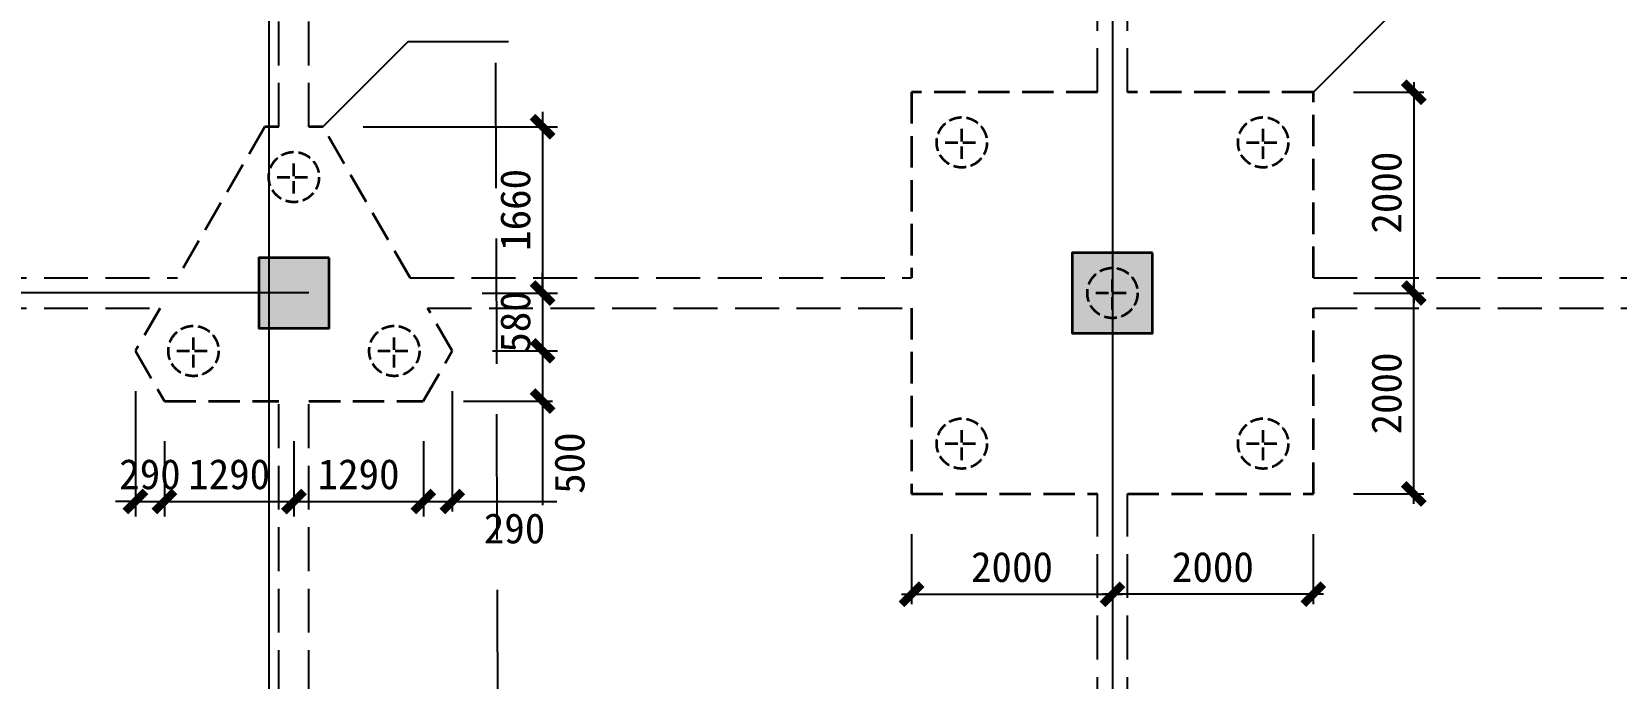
# Model space of a CAD drawing. Header units: millimetres. Extents: x -8252 to 341964, y -299084 to 206355.
# Drawn here: x 156173 to 171950, y 28029 to 34469 of the extents above; entities that cross this region are included whole.
import ezdxf

# ---------------------------------------------------------------- set-up
doc = ezdxf.new("R2010")
doc.units = ezdxf.units.MM
doc.header["$LTSCALE"] = 500
doc.header["$PDMODE"] = 2
doc.header["$PDSIZE"] = 200
doc.linetypes.add('DASH', pattern=[0.35, 0.25, -0.1])
doc.linetypes.add('DASHDOT', pattern=[25.4, 12.7, -6.35, 0, -6.35])
for name, color, linetype in [('dim____', 70, 'Continuous'), ('DOTE', 20, 'DASHDOT'), ('txt', 7, 'Continuous')]:
    doc.layers.add(name, color=color, linetype=linetype)
for name, color, linetype, lineweight in [('kz', 50, 'Continuous', 25), ('s117', 4, 'Continuous', 25), ('s121', 2, 'Continuous', 35), ('zkz', 200, 'Continuous', 35)]:
    doc.layers.add(name, color=color, linetype=linetype, lineweight=lineweight)
doc.styles.add('宋体', font='')
doc.styles.get('宋体').set_extended_font_data('宋体')
doc.dimstyles.new('ISO-25', dxfattribs={"dimtxt": 2.5, "dimasz": 2.5, "dimexe": 1.25, "dimexo": 0.625, "dimtad": 1, "dimtxsty": 'Standard', "dimcen": 2.5, "dimadec": 0, "dimazin": 0, "dimtfac": 1, "dimtmove": 0, "dimatfit": 3, "dimfxl": 1, "dimarcsym": 0})

# ---------------------------------------------------------------- blocks, each defined once
blk = doc.blocks.new('_ArchTick')
at = {"color": 0, "linetype": 'ByBlock', "const_width": 0.4}
blk.add_lwpolyline([(-0.5, -0.5), (0.5, 0.5)], dxfattribs=at)
blk = doc.blocks.new('*D188')
at = {"layer": 'Defpoints', "color": 0, "transparency": 16777216}
for p in [(168933, 31866), (169933, 31866), (168933, 29866)]:
    blk.add_point(p, dxfattribs=at)
at = {"layer": 'dim____', "color": 0, "lineweight": -2, "transparency": 16777216}
for p, q in [((169933, 29766), (169933, 31966)), ((169333, 31866), (170033, 31866)), ((169333, 29866), (170033, 29866))]:
    blk.add_line(p, q, dxfattribs=at)
at = {"layer": 'dim____', "color": 0, "lineweight": -2, "transparency": 16777216, "xscale": 200, "yscale": 200, "zscale": 200}
for p, rotation in [((169933, 31866), 90), ((169933, 29866), 270)]:
    blk.add_blockref('_ArchTick', p, dxfattribs=dict(at, rotation=rotation))
at = {"layer": 'dim____', "color": 7, "transparency": 16777216, "insert": (169663, 30866), "char_height": 300, "attachment_point": 5, "rotation": 90, "style": '宋体'}
blk.add_mtext('2000', dxfattribs=at)
blk = doc.blocks.new('*D189')
at = {"layer": 'Defpoints', "color": 0, "transparency": 16777216}
for p in [(168933, 33866), (168933, 31866), (169933, 31866)]:
    blk.add_point(p, dxfattribs=at)
at = {"layer": 'dim____', "color": 0, "lineweight": -2, "transparency": 16777216}
for p, q in [((169933, 33966), (169933, 31766)), ((169333, 33866), (170033, 33866)), ((169333, 31866), (170033, 31866))]:
    blk.add_line(p, q, dxfattribs=at)
at = {"layer": 'dim____', "color": 0, "lineweight": -2, "transparency": 16777216, "xscale": 200, "yscale": 200, "zscale": 200}
for p, rotation in [((169933, 33866), 90), ((169933, 31866), 270)]:
    blk.add_blockref('_ArchTick', p, dxfattribs=dict(at, rotation=rotation))
at = {"layer": 'dim____', "color": 7, "transparency": 16777216, "insert": (169663, 32866), "char_height": 300, "attachment_point": 5, "rotation": 90, "style": '宋体'}
blk.add_mtext('2000', dxfattribs=at)
blk = doc.blocks.new('*D190')
at = {"layer": 'Defpoints', "color": 0, "transparency": 16777216}
for p in [(164933, 29866), (166933, 29866), (166933, 28866)]:
    blk.add_point(p, dxfattribs=at)
at = {"layer": 'dim____', "color": 0, "lineweight": -2, "transparency": 16777216}
for p, q in [((164933, 29466), (164933, 28766)), ((166933, 29466), (166933, 28766)), ((164833, 28866), (167033, 28866))]:
    blk.add_line(p, q, dxfattribs=at)
at = {"layer": 'dim____', "color": 0, "lineweight": -2, "transparency": 16777216, "xscale": 200, "yscale": 200, "zscale": 200, "rotation": 180}
blk.add_blockref('_ArchTick', (164933, 28866), dxfattribs=at)
at = {"layer": 'dim____', "color": 0, "lineweight": -2, "transparency": 16777216, "xscale": 200, "yscale": 200, "zscale": 200}
blk.add_blockref('_ArchTick', (166933, 28866), dxfattribs=at)
at = {"layer": 'dim____', "color": 7, "transparency": 16777216, "insert": (165933, 29136), "char_height": 300, "attachment_point": 5, "style": '宋体'}
blk.add_mtext('2000', dxfattribs=at)
blk = doc.blocks.new('*D191')
at = {"layer": 'Defpoints', "color": 0, "transparency": 16777216}
for p in [(166933, 29866), (168933, 29866), (166933, 28866)]:
    blk.add_point(p, dxfattribs=at)
at = {"layer": 'dim____', "color": 0, "lineweight": -2, "transparency": 16777216}
for p, q in [((166933, 29466), (166933, 28766)), ((168933, 29466), (168933, 28766)), ((169033, 28866), (166833, 28866))]:
    blk.add_line(p, q, dxfattribs=at)
at = {"layer": 'dim____', "color": 0, "lineweight": -2, "transparency": 16777216, "xscale": 200, "yscale": 200, "zscale": 200, "rotation": 180}
blk.add_blockref('_ArchTick', (166933, 28866), dxfattribs=at)
at = {"layer": 'dim____', "color": 0, "lineweight": -2, "transparency": 16777216, "xscale": 200, "yscale": 200, "zscale": 200}
blk.add_blockref('_ArchTick', (168933, 28866), dxfattribs=at)
at = {"layer": 'dim____', "color": 7, "transparency": 16777216, "insert": (167933, 29136), "char_height": 300, "attachment_point": 5, "style": '宋体'}
blk.add_mtext('2000', dxfattribs=at)
blk = doc.blocks.new('*D490')
at = {"layer": 'Defpoints', "color": 0, "transparency": 16777216}
for p in [(157206, 31290), (157494, 30790), (157494, 29790)]:
    blk.add_point(p, dxfattribs=at)
at = {"layer": 'dim____', "color": 0, "lineweight": -2, "transparency": 16777216}
for p, q in [((157206, 30890), (157206, 29640)), ((157494, 30390), (157494, 29640)), ((157206, 29790), (157006, 29790)), ((157206, 29790), (157494, 29790)), ((157494, 29790), (157694, 29790))]:
    blk.add_line(p, q, dxfattribs=at)
at = {"layer": 'dim____', "color": 0, "lineweight": -2, "transparency": 16777216, "xscale": 200, "yscale": 200, "zscale": 200}
blk.add_blockref('_ArchTick', (157206, 29790), dxfattribs=at)
at = {"layer": 'dim____', "color": 0, "lineweight": -2, "transparency": 16777216, "xscale": 200, "yscale": 200, "zscale": 200, "rotation": 180}
blk.add_blockref('_ArchTick', (157494, 29790), dxfattribs=at)
at = {"layer": 'dim____', "color": 7, "transparency": 16777216, "insert": (157350, 30060), "char_height": 300, "attachment_point": 5, "style": '宋体'}
blk.add_mtext('290', dxfattribs=at)
blk = doc.blocks.new('*D491')
at = {"layer": 'Defpoints', "color": 0, "transparency": 16777216}
for p in [(157494, 30790), (158783, 30790), (158783, 29790)]:
    blk.add_point(p, dxfattribs=at)
at = {"layer": 'dim____', "color": 0, "lineweight": -2, "transparency": 16777216}
for p, q in [((157494, 30390), (157494, 29640)), ((158783, 30390), (158783, 29640)), ((157344, 29790), (158933, 29790))]:
    blk.add_line(p, q, dxfattribs=at)
at = {"layer": 'dim____', "color": 0, "lineweight": -2, "transparency": 16777216, "xscale": 200, "yscale": 200, "zscale": 200, "rotation": 180}
blk.add_blockref('_ArchTick', (157494, 29790), dxfattribs=at)
at = {"layer": 'dim____', "color": 0, "lineweight": -2, "transparency": 16777216, "xscale": 200, "yscale": 200, "zscale": 200}
blk.add_blockref('_ArchTick', (158783, 29790), dxfattribs=at)
at = {"layer": 'dim____', "color": 7, "transparency": 16777216, "insert": (158139, 30060), "char_height": 300, "attachment_point": 5, "style": '宋体'}
blk.add_mtext('1290', dxfattribs=at)
blk = doc.blocks.new('*D492')
at = {"layer": 'Defpoints', "color": 0, "transparency": 16777216}
for p in [(158783, 30790), (160072, 30790), (160072, 29790)]:
    blk.add_point(p, dxfattribs=at)
at = {"layer": 'dim____', "color": 0, "lineweight": -2, "transparency": 16777216}
for p, q in [((158783, 30390), (158783, 29640)), ((160072, 30390), (160072, 29640)), ((158633, 29790), (160222, 29790))]:
    blk.add_line(p, q, dxfattribs=at)
at = {"layer": 'dim____', "color": 0, "lineweight": -2, "transparency": 16777216, "xscale": 200, "yscale": 200, "zscale": 200, "rotation": 180}
blk.add_blockref('_ArchTick', (158783, 29790), dxfattribs=at)
at = {"layer": 'dim____', "color": 0, "lineweight": -2, "transparency": 16777216, "xscale": 200, "yscale": 200, "zscale": 200}
blk.add_blockref('_ArchTick', (160072, 29790), dxfattribs=at)
at = {"layer": 'dim____', "color": 7, "transparency": 16777216, "insert": (159427, 30060), "char_height": 300, "attachment_point": 5, "style": '宋体'}
blk.add_mtext('1290', dxfattribs=at)
blk = doc.blocks.new('*D493')
at = {"layer": 'Defpoints', "color": 0, "transparency": 16777216}
for p in [(160360, 31290), (160072, 30790), (160360, 29790)]:
    blk.add_point(p, dxfattribs=at)
at = {"layer": 'dim____', "color": 0, "lineweight": -2, "transparency": 16777216}
for p, q in [((160360, 30890), (160360, 29690)), ((160072, 30390), (160072, 29690)), ((159972, 29790), (160360, 29790)), ((160360, 29790), (161400, 29790))]:
    blk.add_line(p, q, dxfattribs=at)
at = {"layer": 'dim____', "color": 0, "lineweight": -2, "transparency": 16777216, "xscale": 200, "yscale": 200, "zscale": 200, "rotation": 180}
blk.add_blockref('_ArchTick', (160072, 29790), dxfattribs=at)
at = {"layer": 'dim____', "color": 0, "lineweight": -2, "transparency": 16777216, "xscale": 200, "yscale": 200, "zscale": 200}
blk.add_blockref('_ArchTick', (160360, 29790), dxfattribs=at)
at = {"layer": 'dim____', "color": 7, "transparency": 16777216, "insert": (160980, 29520), "char_height": 300, "attachment_point": 5, "style": '宋体'}
blk.add_mtext('290', dxfattribs=at)
blk = doc.blocks.new('*D494')
at = {"layer": 'Defpoints', "color": 0, "transparency": 16777216}
for p in [(159072, 33522), (160259, 31866), (161259, 31866)]:
    blk.add_point(p, dxfattribs=at)
at = {"layer": 'dim____', "color": 0, "lineweight": -2, "transparency": 16777216}
for p, q in [((161259, 33672), (161259, 31716)), ((159472, 33522), (161409, 33522)), ((160659, 31866), (161409, 31866))]:
    blk.add_line(p, q, dxfattribs=at)
at = {"layer": 'dim____', "color": 0, "lineweight": -2, "transparency": 16777216, "xscale": 200, "yscale": 200, "zscale": 200}
for p, rotation in [((161259, 33522), 90), ((161259, 31866), 270)]:
    blk.add_blockref('_ArchTick', p, dxfattribs=dict(at, rotation=rotation))
at = {"layer": 'dim____', "color": 7, "transparency": 16777216, "insert": (160989, 32694), "char_height": 300, "attachment_point": 5, "rotation": 90, "style": '宋体'}
blk.add_mtext('1660', dxfattribs=at)
blk = doc.blocks.new('*D495')
at = {"layer": 'Defpoints', "color": 0, "transparency": 16777216}
for p in [(160259, 31866), (160360, 31290), (161259, 31290)]:
    blk.add_point(p, dxfattribs=at)
at = {"layer": 'dim____', "color": 0, "lineweight": -2, "transparency": 16777216}
for p, q in [((161259, 31866), (161259, 32066)), ((160659, 31866), (161409, 31866)), ((161259, 31866), (161259, 31290)), ((160760, 31290), (161409, 31290)), ((161259, 31290), (161259, 31090))]:
    blk.add_line(p, q, dxfattribs=at)
at = {"layer": 'dim____', "color": 0, "lineweight": -2, "transparency": 16777216, "xscale": 200, "yscale": 200, "zscale": 200}
for p, rotation in [((161259, 31866), 270), ((161259, 31290), 90)]:
    blk.add_blockref('_ArchTick', p, dxfattribs=dict(at, rotation=rotation))
at = {"layer": 'dim____', "color": 7, "transparency": 16777216, "insert": (160989, 31578), "char_height": 300, "attachment_point": 5, "rotation": 90, "style": '宋体'}
blk.add_mtext('580', dxfattribs=at)
blk = doc.blocks.new('*D496')
at = {"layer": 'Defpoints', "color": 0, "transparency": 16777216}
for p in [(160360, 31290), (160072, 30790), (161259, 30790)]:
    blk.add_point(p, dxfattribs=at)
at = {"layer": 'dim____', "color": 0, "lineweight": -2, "transparency": 16777216}
for p, q in [((160760, 31290), (161359, 31290)), ((161259, 31390), (161259, 30790)), ((160472, 30790), (161359, 30790)), ((161259, 30790), (161259, 29753))]:
    blk.add_line(p, q, dxfattribs=at)
at = {"layer": 'dim____', "color": 0, "lineweight": -2, "transparency": 16777216, "xscale": 200, "yscale": 200, "zscale": 200}
for p, rotation in [((161259, 31290), 90), ((161259, 30790), 270)]:
    blk.add_blockref('_ArchTick', p, dxfattribs=dict(at, rotation=rotation))
at = {"layer": 'dim____', "color": 7, "transparency": 16777216, "insert": (161529, 30172), "char_height": 300, "attachment_point": 5, "rotation": 90, "style": '宋体'}
blk.add_mtext('500', dxfattribs=at)

msp = doc.modelspace()

# ---------------------------------------------------------------- hatches: boundary and pattern name
at = {"layer": 'kz'}
h = msp.add_hatch(color=52, dxfattribs=at)
h.dxf.hatch_style = 1
h.paths.add_polyline_path([(159133.088, 32216.423), (158433.088, 32216.423), (158433.088, 31516.423), (159133.088, 31516.423)])
h = msp.add_hatch(color=52, dxfattribs=at)
h.dxf.hatch_style = 1
h.paths.add_polyline_path([(167333.088, 32266.423), (166533.088, 32266.423), (166533.088, 31466.423), (167333.088, 31466.423)])

# ---------------------------------------------------------------- linework, layer by layer
at = {"linetype": 'DASH', "ltscale": 10}
msp.add_lwpolyline([(146051.838, 56966.741), (160728.002, 56910.253), (160838.175, 17222.594), (146162.011, 17279.082)], close=True, dxfattribs=at)
at = {"layer": 'DOTE', "ltscale": 5}
for p, q in [((158533.088, 59216.423), (158533.088, -2133.577)), ((166933.274, 59216.423), (166933.274, -2132.854)), ((222433.088, 31866.423), (143483.088, 31866.423))]:
    msp.add_line(p, q, dxfattribs=at)
at = {"layer": 'kz', "lineweight": 35}
for points in [[(159133.088, 32216.423), (158433.088, 32216.423), (158433.088, 31516.423), (159133.088, 31516.423)], [(167333.088, 32266.423), (166533.088, 32266.423), (166533.088, 31466.423), (167333.088, 31466.423)]]:
    msp.add_lwpolyline(points, close=True, dxfattribs=at)
at = {"layer": 's117', "linetype": 'DASH', "ltscale": 3.5}
for p, q in [((158633.088, 33521.124), (158633.088, 36716.423)), ((158933.088, 33521.124), (158933.088, 36716.423)), ((166783.088, 33866.423), (166783.088, 35716.423)), ((167083.088, 33866.423), (167083.088, 35716.423)), ((153233.088, 32016.423), (157625.675, 32016.423)), ((159940.503, 32016.423), (164933.088, 32016.423)), ((168933.088, 32016.423), (173833.088, 32016.423)), ((153233.088, 31716.423), (157452.47, 31716.423)), ((160113.708, 31716.423), (164933.088, 31716.423)), ((168933.088, 31716.423), (173833.088, 31716.423)), ((158633.088, 25421.124), (158633.088, 30789.073)), ((158933.088, 25421.124), (158933.088, 30789.073)), ((166783.088, 25766.423), (166783.088, 29866.423)), ((167083.088, 25766.423), (167083.088, 29866.423))]:
    msp.add_line(p, q, dxfattribs=at)
at = {"layer": 's121', "linetype": 'DASH', "ltscale": 2.5}
for points in [[(166783.088, 33866.423), (164933.088, 33866.423), (164933.088, 32016.423)], [(168933.088, 32016.423), (168933.088, 33866.423), (167083.088, 33866.423)], [(158633.088, 33521.124), (158494.413, 33521.124), (157625.675, 32016.423)], [(159940.503, 32016.423), (159071.763, 33521.124), (158933.088, 33521.124)], [(157452.47, 31716.423), (157205.738, 31289.072), (157494.413, 30789.072), (158633.088, 30789.073)], [(158933.088, 30789.073), (160071.764, 30789.074), (160360.439, 31289.074), (160113.708, 31716.423)], [(164933.088, 31716.423), (164933.088, 29866.423), (166783.088, 29866.423)], [(167083.088, 29866.423), (168933.088, 29866.423), (168933.088, 31716.423)]]:
    msp.add_lwpolyline(points, dxfattribs=at)
at = {"layer": 'txt'}
for points in [[(168933.088, 33866.423), (169781.616, 34714.951), (170781.616, 34714.951)], [(159071.578, 33522.124), (159920.106, 34370.652), (160920.106, 34370.652)]]:
    msp.add_lwpolyline(points, dxfattribs=at)
at = {"layer": 'zkz', "linetype": 'DASH'}
for p, q in [((165433.088, 33201.423), (165433.088, 33531.423)), ((168433.088, 33201.423), (168433.088, 33531.423)), ((165268.088, 33366.423), (165598.088, 33366.423)), ((168268.088, 33366.423), (168598.088, 33366.423)), ((158783.088, 32856.124), (158783.088, 33186.124)), ((158618.088, 33021.124), (158948.088, 33021.124)), ((166933.088, 31701.423), (166933.088, 32031.423)), ((166768.088, 31866.423), (167098.088, 31866.423)), ((157783.088, 31124.074), (157783.088, 31454.074)), ((159783.088, 31124.074), (159783.088, 31454.074)), ((157618.088, 31289.074), (157948.088, 31289.074)), ((159618.088, 31289.074), (159948.088, 31289.074)), ((165433.088, 30201.423), (165433.088, 30531.423)), ((168433.088, 30201.423), (168433.088, 30531.423)), ((165268.088, 30366.423), (165598.088, 30366.423)), ((168268.088, 30366.423), (168598.088, 30366.423))]:
    msp.add_line(p, q, dxfattribs=at)
for centre in [(165433.088, 33366.423), (168433.088, 33366.423), (158783.088, 33021.124), (166933.088, 31866.423), (157783.088, 31289.074), (159783.088, 31289.074), (165433.088, 30366.423), (168433.088, 30366.423)]:
    msp.add_circle(centre, 250, dxfattribs=at)

# ---------------------------------------------------------------- dimensions: what is measured, and where the dimension line sits
at = {"layer": 'dim____'}
for p1, p2, distance, picture, middle in [((168933.088, 33866.423), (168933.088, 31866.423), 1000, '*D189', (169663.088, 32866.423)), ((168933.088, 29866.423), (168933.088, 31866.423), -1000, '*D188', (169663.088, 30866.423)), ((164933.088, 29866.423), (166933.088, 29866.423), -1000, '*D190', (165933.088, 29136.423)), ((168933.088, 29866.423), (166933.088, 29866.423), 1000, '*D191', (167933.088, 29136.423))]:
    dim = msp.add_aligned_dim(p1=p1, p2=p2, distance=distance, dimstyle='ISO-25', override={"dimtxt": 300, "dimasz": 200, "dimexe": 100, "dimexo": 400, "dimgap": 120, "dimrnd": 10, "dimtxsty": '宋体', "dimblk1": 'ArchTick', "dimblk2": 'ArchTick', "dimsah": 1, "dimdle": 100, "dimclrt": 7, "dimtix": 1}, dxfattribs=at)
    dim.commit()
    dim.dimension.update_dxf_attribs({"geometry": picture, "text_midpoint": middle})
for base, p1, p2, override, picture, middle in [((161259.014, 31866.423), (159071.578, 33522.124), (160259.014, 31866.423), {"dimtxt": 300, "dimasz": 200, "dimexe": 150, "dimexo": 400, "dimgap": 120, "dimtad": 1, "dimrnd": 10, "dimtxsty": '宋体', "dimblk1": 'ArchTick', "dimblk2": 'ArchTick', "dimsah": 1, "dimdle": 150, "dimclrt": 7, "dimtix": 1, "dimtmove": 0}, '*D494', (160989.014, 32694.273)), ((161259.014, 31290.073), (160259.014, 31866.423), (160360.252, 31290.073), {"dimtxt": 300, "dimasz": 200, "dimexe": 150, "dimexo": 400, "dimgap": 120, "dimtad": 1, "dimrnd": 10, "dimtxsty": '宋体', "dimblk1": 'ArchTick', "dimblk2": 'ArchTick', "dimsah": 1, "dimdle": 150, "dimclrt": 7, "dimtix": 1, "dimtmove": 0}, '*D495', (160989.014, 31578.248)), ((161259.014, 30790.073), (160360.252, 31290.073), (160071.578, 30790.073), {"dimtxt": 300, "dimasz": 200, "dimexe": 100, "dimexo": 400, "dimgap": 120, "dimtad": 2, "dimrnd": 10, "dimtxsty": '宋体', "dimblk1": 'ArchTick', "dimblk2": 'ArchTick', "dimsah": 1, "dimdle": 100, "dimclrt": 7}, '*D496', (161529.014, 30171.749))]:
    dim = msp.add_linear_dim(base=base, p1=p1, p2=p2, angle=90, dimstyle='ISO-25', override=override, dxfattribs=at)
    dim.commit()
    dim.dimension.update_dxf_attribs({"geometry": picture, "text_midpoint": middle})
for base, p1, p2, override, picture, middle in [((157494.227, 29790.072), (157205.553, 31290.072), (157494.227, 30790.072), {"dimtxt": 300, "dimasz": 200, "dimexe": 150, "dimexo": 400, "dimgap": 120, "dimtad": 1, "dimrnd": 10, "dimtxsty": '宋体', "dimblk1": 'ArchTick', "dimblk2": 'ArchTick', "dimsah": 1, "dimdle": 150, "dimclrt": 7, "dimtix": 1, "dimtmove": 0}, '*D490', (157349.89, 30060.072)), ((160360.252, 29790.072), (160071.578, 30790.073), (160360.252, 31290.073), {"dimtxt": 300, "dimasz": 200, "dimexe": 100, "dimexo": 400, "dimgap": 120, "dimtad": 2, "dimrnd": 10, "dimtxsty": '宋体', "dimblk1": 'ArchTick', "dimblk2": 'ArchTick', "dimsah": 1, "dimdle": 100, "dimclrt": 7}, '*D493', (160980.252, 29520.072)), ((158783.088, 29790.072), (157494.227, 30790.072), (158783.088, 30790.072), {"dimtxt": 300, "dimasz": 200, "dimexe": 150, "dimexo": 400, "dimgap": 120, "dimtad": 1, "dimrnd": 10, "dimtxsty": '宋体', "dimblk1": 'ArchTick', "dimblk2": 'ArchTick', "dimsah": 1, "dimdle": 150, "dimclrt": 7, "dimtix": 1, "dimtmove": 0}, '*D491', (158138.657, 30060.072)), ((160071.578, 29790.072), (158783.088, 30790.072), (160071.578, 30790.073), {"dimtxt": 300, "dimasz": 200, "dimexe": 150, "dimexo": 400, "dimgap": 120, "dimtad": 1, "dimrnd": 10, "dimtxsty": '宋体', "dimblk1": 'ArchTick', "dimblk2": 'ArchTick', "dimsah": 1, "dimdle": 150, "dimclrt": 7, "dimtix": 1, "dimtmove": 0}, '*D492', (159427.333, 30060.072))]:
    dim = msp.add_linear_dim(base=base, p1=p1, p2=p2, dimstyle='ISO-25', override=override, dxfattribs=at)
    dim.commit()
    dim.dimension.update_dxf_attribs({"geometry": picture, "text_midpoint": middle})

doc.saveas('drawing.dxf')
